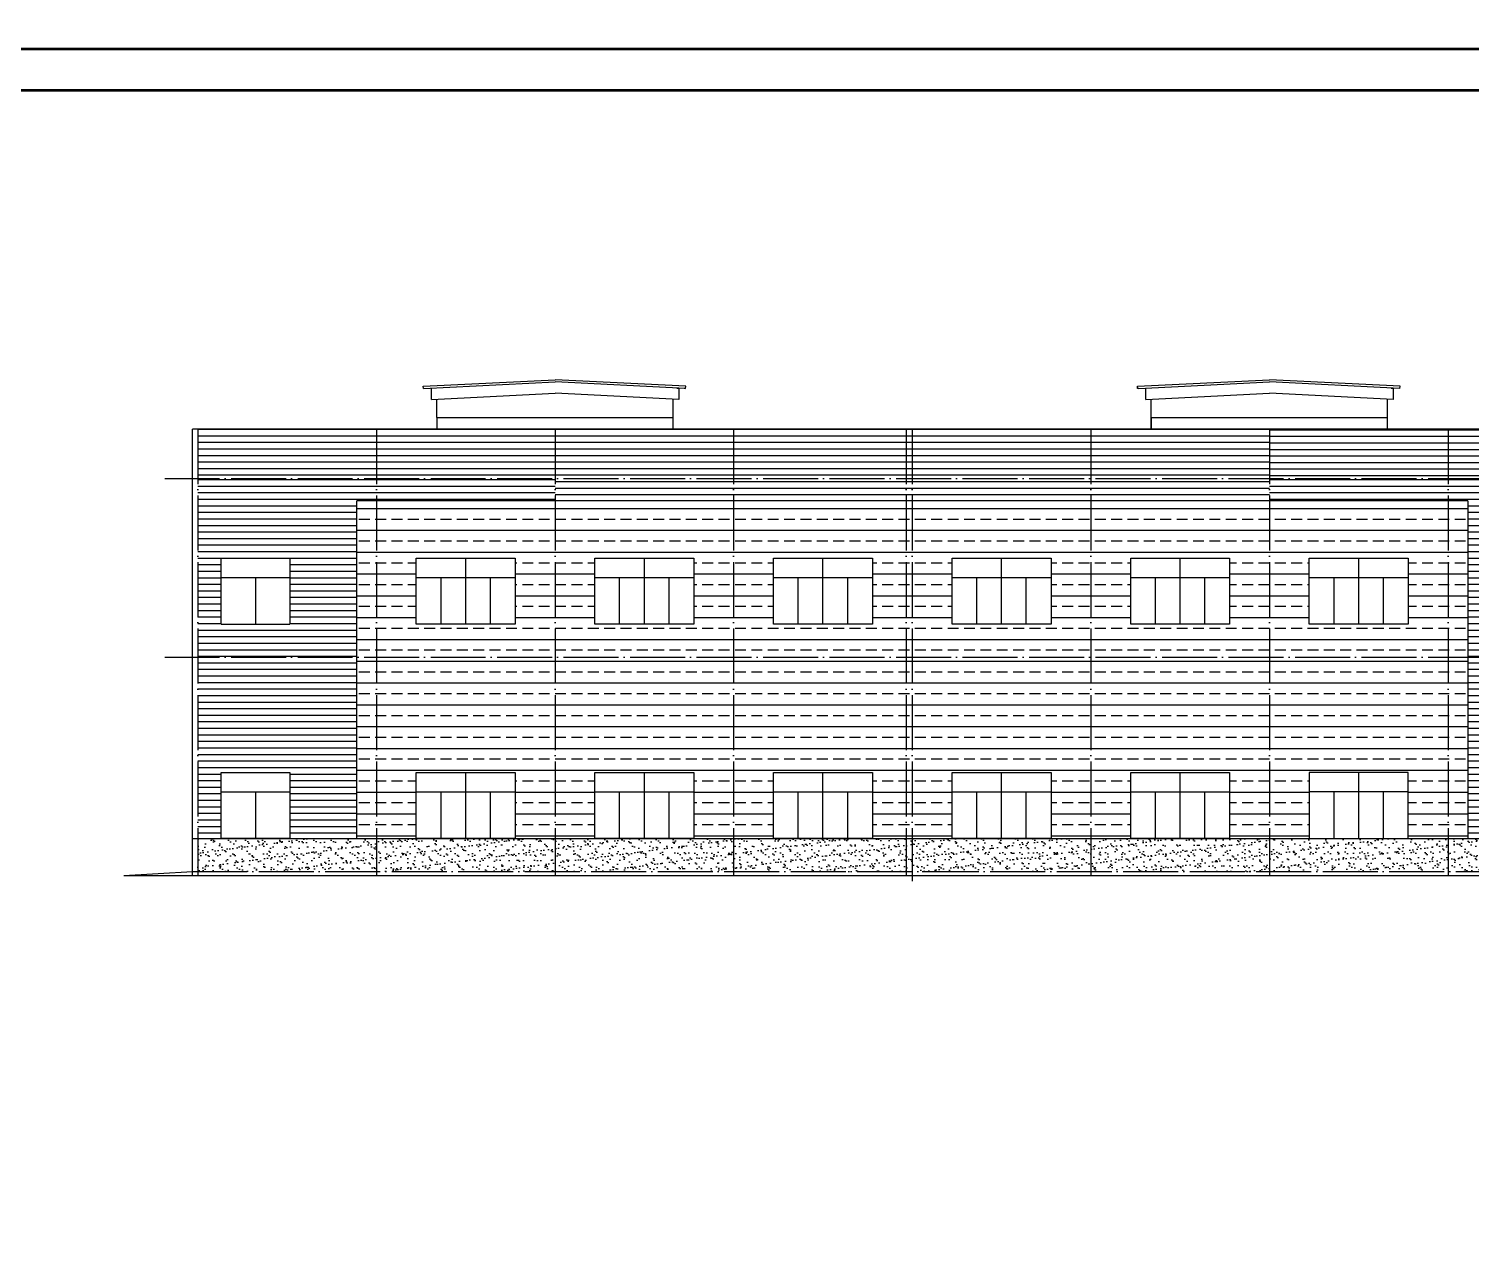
# Model space of a CAD drawing. Extents: x -518586 to 1253874, y -62343 to 661177.
# Drawn here: x 1175000 to 1227492, y 72090 to 116640 of the extents above; entities that cross this region are included whole.
import ezdxf

# ---------------------------------------------------------------- set-up
doc = ezdxf.new("R2010")
doc.units = 0
doc.header["$LTSCALE"] = 1000
doc.header["$MEASUREMENT"] = 0
doc.linetypes.add('DOTE', pattern=[2.42, 2, -0.2, 0.02, -0.2])
for name, color, linetype in [('COLUMN', 9, 'Continuous'), ('DOTE', 9, 'DOTE'), ('WINDOW', 4, 'Continuous'), ('图框', 7, 'Continuous'), ('尺寸线', 3, 'Continuous'), ('路', 150, 'Continuous')]:
    doc.layers.add(name, color=color, linetype=linetype)
pattern_1 = [(180, (822225.07, -379415.15), (-4e-14, -238.125), [])]
pattern_2 = [(180, (-123671.7, 11081.25), (-2e-13, -793.75), []), (180, (-124068.6, 11478.1), (-2e-13, -793.75), [396.875, -198.4375])]
pattern_3 = [(180, (-88174.5, 40709.5), (-4e-14, -238.125), [])]
pattern_4 = [(37.5, (-88174.5, 40709.5), (-12.59867, 385.364754), [0, -304, 0, -340, 0, -325]), (7.5, (-88174.5, 40709.5), (353.95534, 564.42921), [0, -164, 0, -274, 0, -105]), (327.5, (-88420.5, 40709.5), (622.82837, 1.13181), [0, -100, 0, -360, 0, -470]), (317.5, (-88420.5, 40709.5), (601.22532, 175.53511), [0, -50, 0, -236, 0, -270])]

msp = doc.modelspace()

# ---------------------------------------------------------------- hatches: boundary and pattern name
h = msp.add_hatch()
h.set_pattern_fill('ANSI31', color=251, scale=150, angle=135, style=0)
h.set_pattern_definition(pattern_1)
h.paths.add_polyline_path([(1194150, 102077), (1181150, 102077), (1181150, 100277), (1194150, 100277)])
h = msp.add_hatch()
h.set_pattern_fill('ANSI31', color=251, scale=150, angle=135, style=0)
h.set_pattern_definition(pattern_1)
h.paths.add_polyline_path([(1207150, 102077), (1194150, 102077), (1194150, 100277), (1207150, 100277)])
h = msp.add_hatch()
h.set_pattern_fill('ANSI31', color=251, scale=150, angle=135, style=0)
h.set_pattern_definition(pattern_1)
h.paths.add_polyline_path([(1220150, 102077), (1207150, 102077), (1207150, 100277), (1220150, 100277)])
h = msp.add_hatch()
h.set_pattern_fill('ANSI31', color=251, scale=150, angle=135, style=0)
h.set_pattern_definition([(180, (-130508.56, -16295.1), (-4e-14, -238.125), [])])
h.paths.add_polyline_path([(1233150, 100277), (1233150, 102077), (1220150, 102077), (1220150, 100277)])
h = msp.add_hatch()
h.set_pattern_fill('ANSI31', color=251, scale=150, angle=135, style=0)
h.set_pattern_definition(pattern_3)
h.paths.add_polyline_path([(1186926, 99477), (1194150, 99477), (1194150, 100277), (1181150, 100277), (1181150, 93777), (1186926, 93777)])
h.paths.add_polyline_path([(1184504, 97377), (1184504, 94977), (1182004, 94977), (1182004, 97377)], flags=16)
h = msp.add_hatch()
h.set_pattern_fill('ANSI31', color=251, scale=150, angle=135, style=0)
h.set_pattern_definition(pattern_1)
h.paths.add_polyline_path([(1194150, 100277), (1194150, 99477), (1207150, 99477), (1207150, 100277)])
h = msp.add_hatch()
h.set_pattern_fill('ANSI31', color=251, scale=150, angle=135, style=0)
h.set_pattern_definition(pattern_1)
h.paths.add_polyline_path([(1220150, 100277), (1207150, 100277), (1207150, 99477), (1220150, 99477)])
h = msp.add_hatch()
h.set_pattern_fill('ANSI31', color=251, scale=150, angle=135, style=0)
h.set_pattern_definition(pattern_3)
h.paths.add_polyline_path([(1220150, 100277), (1220150, 99477), (1227375, 99477), (1227375, 93777), (1233150, 93777), (1233150, 100277)])
h.paths.add_polyline_path([(1229797, 97377), (1232297, 97377), (1232297, 94977), (1229797, 94977)], flags=16)
h = msp.add_hatch()
h.set_pattern_fill('ANSI33', color=253, scale=250, angle=135, style=0)
h.set_pattern_definition(pattern_2)
h.paths.add_polyline_path([(1186926, 99477), (1186926, 93777), (1194150, 93777), (1194150, 99477)])
h.paths.add_polyline_path([(1189101, 97377), (1192701, 97377), (1192701, 94977), (1189101, 94977)], flags=16)
h = msp.add_hatch()
h.set_pattern_fill('ANSI33', color=253, scale=250, angle=135, style=0)
h.set_pattern_definition(pattern_2)
h.paths.add_polyline_path([(1207150, 93777), (1207150, 99477), (1194150, 99477), (1194150, 93777)])
h.paths.add_polyline_path([(1202101, 97377), (1205701, 97377), (1205701, 94977), (1202101, 94977)], flags=16)
h.paths.add_polyline_path([(1199201, 94977), (1195601, 94977), (1195601, 97377), (1199201, 97377)], flags=16)
h = msp.add_hatch()
h.set_pattern_fill('ANSI33', color=253, scale=250, angle=135, style=0)
h.set_pattern_definition(pattern_2)
h.paths.add_polyline_path([(1220150, 93777), (1220150, 99477), (1207150, 99477), (1207150, 93777)])
h.paths.add_polyline_path([(1212201, 94977), (1208601, 94977), (1208601, 97377), (1212201, 97377)], flags=16)
h.paths.add_polyline_path([(1215101, 97377), (1218701, 97377), (1218701, 94977), (1215101, 94977)], flags=16)
h = msp.add_hatch()
h.set_pattern_fill('ANSI33', color=253, scale=250, angle=135, style=0)
h.set_pattern_definition(pattern_2)
h.paths.add_polyline_path([(1227375, 93777), (1227375, 99477), (1220150, 99477), (1220150, 93777)])
h.paths.add_polyline_path([(1225201, 94977), (1221601, 94977), (1221601, 97377), (1225201, 97377)], flags=16)
h = msp.add_hatch()
h.set_pattern_fill('ANSI31', color=251, scale=150, angle=135, style=0)
h.set_pattern_definition(pattern_3)
h.paths.add_polyline_path([(1186926, 91577), (1186926, 93777), (1181150, 93777), (1181150, 88739), (1181150, 87177), (1182000, 87177), (1182000, 89577), (1184500, 89577), (1184500, 87177), (1184501, 87177), (1186926, 87177)])
h = msp.add_hatch()
h.set_pattern_fill('ANSI33', color=253, scale=250, angle=135, style=0)
h.set_pattern_definition(pattern_2)
h.paths.add_polyline_path([(1186926, 93777), (1186926, 91577), (1186926, 87177), (1189101, 87177), (1189101, 89577), (1192701, 89577), (1192701, 87177), (1193401, 87177), (1194150, 87177), (1194150, 93777)])
h = msp.add_hatch()
h.set_pattern_fill('ANSI33', color=253, scale=250, angle=135, style=0)
h.set_pattern_definition(pattern_2)
h.paths.add_polyline_path([(1207150, 93777), (1194150, 93777), (1194150, 87177), (1195601, 87177), (1195601, 89577), (1199201, 89577), (1199201, 87177), (1202101, 87177), (1202101, 89577), (1205701, 89577), (1205701, 87177), (1207150, 87177)])
h = msp.add_hatch()
h.set_pattern_fill('ANSI33', color=253, scale=250, angle=135, style=0)
h.set_pattern_definition(pattern_2)
h.paths.add_polyline_path([(1215101, 89577), (1218701, 89577), (1218701, 87177), (1220150, 87177), (1220150, 93777), (1207150, 93777), (1207150, 87177), (1208601, 87177), (1208601, 89577), (1212201, 89577), (1212201, 87177), (1215101, 87177)])
h = msp.add_hatch()
h.set_pattern_fill('ANSI33', color=253, scale=250, angle=135, style=0)
h.set_pattern_definition(pattern_2)
h.paths.add_polyline_path([(1220150, 93777), (1220150, 87177), (1221600, 87177), (1221600, 89577), (1225200, 89577), (1225200, 87177), (1225901, 87177), (1227375, 87177), (1227375, 91577), (1227375, 93777)])
h = msp.add_hatch()
h.set_pattern_fill('ANSI31', color=251, scale=150, angle=135, style=0)
h.set_pattern_definition(pattern_3)
h.paths.add_polyline_path([(1233150, 93777), (1227375, 93777), (1227375, 91577), (1227375, 87177), (1229800, 87177), (1229800, 89577), (1232300, 89577), (1232300, 87177), (1232401, 87177), (1233150, 87177), (1233150, 88739)])
at = {"layer": '尺寸线'}
h = msp.add_hatch(dxfattribs=at)
h.set_pattern_fill('粉刷', color=0, scale=100, style=0)
h.set_pattern_definition(pattern_4)
h.paths.add_polyline_path([(1187650, 87177), (1184751, 87177), (1182000, 87176), (1182000, 87177), (1181150, 87177), (1181150, 85977), (1187650, 85977)])
h = msp.add_hatch(dxfattribs=at)
h.set_pattern_fill('粉刷', color=0, scale=100, style=0)
h.set_pattern_definition(pattern_4)
h.paths.add_polyline_path([(1194150, 87177), (1193401, 87177), (1187650, 87177), (1187650, 85977), (1194150, 85977)])
h = msp.add_hatch(dxfattribs=at)
h.set_pattern_fill('粉刷', color=0, scale=100, style=0)
h.set_pattern_definition(pattern_4)
h.paths.add_polyline_path([(1200650, 85977), (1200650, 87177), (1194150, 87177), (1194150, 85977)])
h = msp.add_hatch(dxfattribs=at)
h.set_pattern_fill('粉刷', color=0, scale=100, style=0)
h.set_pattern_definition(pattern_4)
h.paths.add_polyline_path([(1206933, 87177), (1200650, 87177), (1200650, 85977), (1206933, 85977)])
h = msp.add_hatch(dxfattribs=at)
h.set_pattern_fill('粉刷', color=0, scale=100, style=0)
h.set_pattern_definition(pattern_4)
h.paths.add_polyline_path([(1207150, 87177), (1206933, 87177), (1206933, 85977), (1207150, 85977)])
h = msp.add_hatch(dxfattribs=at)
h.set_pattern_fill('粉刷', color=0, scale=100, style=0)
h.set_pattern_definition(pattern_4)
h.paths.add_polyline_path([(1213650, 85977), (1213650, 87177), (1207150, 87177), (1207150, 85977)])
h = msp.add_hatch(dxfattribs=at)
h.set_pattern_fill('粉刷', color=0, scale=100, style=0)
h.set_pattern_definition(pattern_4)
h.paths.add_polyline_path([(1220150, 85977), (1220150, 87177), (1213650, 87177), (1213650, 85977)])
h = msp.add_hatch(dxfattribs=at)
h.set_pattern_fill('粉刷', color=0, scale=100, style=0)
h.set_pattern_definition(pattern_4)
h.paths.add_polyline_path([(1226650, 85977), (1226650, 87177), (1225901, 87177), (1220150, 87177), (1220150, 85977)])
h = msp.add_hatch(dxfattribs=at)
h.set_pattern_fill('粉刷', color=0, scale=100, style=0)
h.set_pattern_definition(pattern_4)
h.paths.add_polyline_path([(1226650, 87177), (1226650, 85977), (1233150, 85977), (1233150, 87177), (1232550, 87177), (1232550, 87176), (1229550, 87177)])

# ---------------------------------------------------------------- linework, layer by layer
for p, q in [((1189351, 103633), (1194151, 103873)), ((1189359, 103553), (1189351, 103633)), ((1189359, 103553), (1194151, 103793)), ((1198909, 103635), (1194151, 103873)), ((1198901, 103555), (1194151, 103793)), ((1198578, 103571), (1198651, 103568)), ((1198651, 103568), (1198651, 103318)), ((1198851, 103560), (1198901, 103555)), ((1198901, 103555), (1198909, 103635)), ((1215351, 103633), (1220151, 103873)), ((1215351, 103555), (1215351, 103633)), ((1215401, 103555), (1215351, 103555)), ((1215401, 103555), (1220151, 103793)), ((1224909, 103635), (1220151, 103873)), ((1224901, 103555), (1220151, 103793)), ((1224578, 103571), (1224651, 103568)), ((1224651, 103568), (1224651, 103318)), ((1224901, 103555), (1224909, 103635)), ((1189651, 103157), (1194151, 103382)), ((1189851, 102501), (1189851, 103170)), ((1198651, 103157), (1194151, 103382)), ((1198451, 102501), (1198451, 103170)), ((1198651, 103357), (1198651, 103157)), ((1215651, 103157), (1220151, 103382)), ((1215851, 102501), (1215851, 103170)), ((1224651, 103157), (1220151, 103382)), ((1224451, 102501), (1224451, 103170)), ((1224651, 103357), (1224651, 103157)), ((1198451, 102077), (1198451, 102501)), ((1198451, 102077), (1198451, 102501)), ((1198451, 102077), (1198451, 102501)), ((1198451, 102077), (1198451, 102501)), ((1215851, 102077), (1215851, 102501)), ((1215851, 102077), (1215851, 102501)), ((1215851, 102077), (1215851, 102501)), ((1215851, 102077), (1215851, 102501)), ((1224451, 102077), (1224451, 102501)), ((1224451, 102077), (1224451, 102501)), ((1224451, 102077), (1224451, 102501)), ((1224451, 102077), (1224451, 102501))]:
    msp.add_line(p, q)
at = {"layer": 'COLUMN'}
for p, q in [((1189651, 103157), (1189651, 103568)), ((1215651, 103157), (1215651, 103568)), ((1189851, 102501), (1189851, 102077)), ((1189851, 102501), (1198451, 102501)), ((1215851, 102501), (1215851, 102077)), ((1215851, 102501), (1224451, 102501))]:
    msp.add_line(p, q, dxfattribs=at)
at = {"layer": 'DOTE', "color": 8}
for p, q in [((1181150, 102077), (1181150, 85827)), ((1187650, 102077), (1187650, 85827)), ((1194150, 102077), (1194150, 85827)), ((1200650, 102077), (1200650, 85827)), ((1206933, 102077), (1206933, 85827)), ((1207150, 102077), (1207150, 85627)), ((1213650, 102077), (1213650, 85827)), ((1220150, 102077), (1220150, 85827)), ((1226650, 102077), (1226650, 85827)), ((1179944, 100277), (1234551, 100277)), ((1179944, 93777), (1234551, 93777)), ((1180950, 85977), (1233351, 85977))]:
    msp.add_line(p, q, dxfattribs=at)
at = {"layer": 'WINDOW'}
for p, q in [((1182004, 94977), (1182004, 97377)), ((1182004, 97377), (1184504, 97377)), ((1184504, 97377), (1184504, 94977)), ((1190901, 94977), (1190901, 97377)), ((1197401, 94977), (1197401, 97377)), ((1203901, 94977), (1203901, 97377)), ((1210401, 94977), (1210401, 97377)), ((1216901, 94977), (1216901, 97377)), ((1223401, 94977), (1223401, 97377)), ((1182004, 96677), (1184504, 96677)), ((1183254, 96677), (1183254, 94977)), ((1189101, 96677), (1192701, 96677)), ((1190001, 94977), (1190001, 96677)), ((1191801, 94977), (1191801, 96677)), ((1195601, 96677), (1199201, 96677)), ((1196501, 94977), (1196501, 96677)), ((1198301, 94977), (1198301, 96677)), ((1202101, 96677), (1205701, 96677)), ((1203001, 94977), (1203001, 96677)), ((1204801, 94977), (1204801, 96677)), ((1208601, 96677), (1212201, 96677)), ((1209501, 94977), (1209501, 96677)), ((1211301, 94977), (1211301, 96677)), ((1215101, 96677), (1218701, 96677)), ((1216001, 94977), (1216001, 96677)), ((1217801, 94977), (1217801, 96677)), ((1221601, 96677), (1225201, 96677)), ((1222501, 94977), (1222501, 96677)), ((1224301, 94977), (1224301, 96677)), ((1182004, 94977), (1184504, 94977)), ((1182000, 87177), (1182000, 89577)), ((1182000, 89577), (1184500, 89577)), ((1184500, 89577), (1184500, 87177)), ((1190901, 87177), (1190901, 89577)), ((1197401, 87177), (1197401, 89577)), ((1203901, 87177), (1203901, 89577)), ((1210401, 87177), (1210401, 89577)), ((1216901, 87177), (1216901, 89577)), ((1223400, 87177), (1223400, 89577)), ((1182000, 88877), (1184500, 88877)), ((1183250, 88877), (1183250, 87177)), ((1189101, 88877), (1192701, 88877)), ((1190001, 87177), (1190001, 88877)), ((1191801, 87177), (1191801, 88877)), ((1195601, 88877), (1199201, 88877)), ((1196501, 87177), (1196501, 88877)), ((1198301, 87177), (1198301, 88877)), ((1202101, 88877), (1205701, 88877)), ((1203001, 87177), (1203001, 88877)), ((1204801, 87177), (1204801, 88877)), ((1208601, 88877), (1212201, 88877)), ((1209501, 87177), (1209501, 88877)), ((1211301, 87177), (1211301, 88877)), ((1215101, 88877), (1218701, 88877)), ((1216001, 87177), (1216001, 88877)), ((1217801, 87177), (1217801, 88877)), ((1225200, 88877), (1221600, 88877)), ((1222500, 87177), (1222500, 88877)), ((1224300, 87177), (1224300, 88877))]:
    msp.add_line(p, q, dxfattribs=at)
for points in [[(1189101, 97377), (1192701, 97377), (1192701, 94977), (1189101, 94977)], [(1195601, 97377), (1199201, 97377), (1199201, 94977), (1195601, 94977)], [(1202101, 97377), (1205701, 97377), (1205701, 94977), (1202101, 94977)], [(1208601, 97377), (1212201, 97377), (1212201, 94977), (1208601, 94977)], [(1215101, 97377), (1218701, 97377), (1218701, 94977), (1215101, 94977)], [(1221601, 97377), (1225201, 97377), (1225201, 94977), (1221601, 94977)], [(1189101, 89577), (1192701, 89577), (1192701, 87177), (1189101, 87177)], [(1195601, 89577), (1199201, 89577), (1199201, 87177), (1195601, 87177)], [(1202101, 89577), (1205701, 89577), (1205701, 87177), (1202101, 87177)], [(1208601, 89577), (1212201, 89577), (1212201, 87177), (1208601, 87177)], [(1215101, 89577), (1218701, 89577), (1218701, 87177), (1215101, 87177)], [(1225200, 89577), (1221600, 89577), (1221600, 87177), (1225200, 87177)]]:
    msp.add_lwpolyline(points, close=True, dxfattribs=at)
at = {"layer": '图框', "color": 4, "const_width": 98.6}
for points in [[(1096175, 115907), (1253825, 115907), (1253825, 205007), (1096175, 205007)], [(1096175, 26807), (1253825, 26807), (1253825, 115907), (1096175, 115907)], [(1099925, 28307), (1252325, 28307), (1252325, 114407), (1099925, 114407)]]:
    msp.add_lwpolyline(points, close=True, dxfattribs=at)
at = {"layer": '尺寸线', "color": 0}
for p, q in [((1181751, 87176), (1184751, 87177)), ((1181751, 87176), (1184751, 87177)), ((1184501, 87177), (1182001, 87177)), ((1184751, 87177), (1189101, 87177))]:
    msp.add_line(p, q, dxfattribs=at)
at = {"layer": '路', "color": 0}
msp.add_line((1178451, 85827), (1180951, 85977), dxfattribs=at)
at = {"layer": '路', "color": 0, "const_width": 50}
for points in [[(1180951, 102077), (1180951, 85827)], [(1180951, 102077), (1233351, 102077)], [(1186926, 99477), (1186926, 91577)], [(1186926, 99477), (1227375, 99477)], [(1227375, 99477), (1227375, 91577)], [(1186926, 91577), (1186926, 87177)], [(1227375, 91577), (1227375, 87177)], [(1180951, 87177), (1184001, 87177)], [(1184001, 87177), (1193401, 87177)], [(1193401, 87177), (1225901, 87177)], [(1225901, 87177), (1232401, 87177)], [(1178451, 85827), (1235415, 85827)]]:
    msp.add_lwpolyline(points, dxfattribs=at)

doc.saveas('drawing.dxf')
